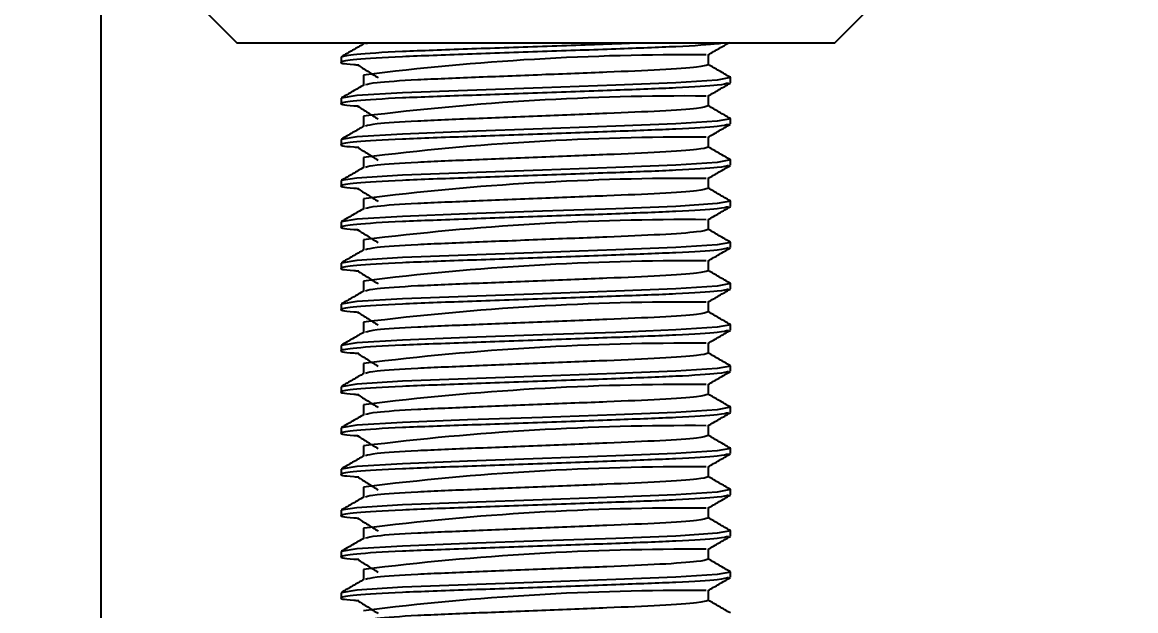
# Model space of a CAD drawing. Header units: millimetres. Extents: x 5 to 292, y 4 to 204.
# Drawn here: x 31.57 to 40.14, y 77.44 to 81.97 of the extents above; entities that cross this region are included whole.
import ezdxf

# ---------------------------------------------------------------- set-up
doc = ezdxf.new("R2010")
doc.units = ezdxf.units.MM
doc.layers.add('LAYER_1', color=179, linetype='Continuous')
doc.styles.add('SLDTEXTSTYLE0', font='TXT', dxfattribs={"width": 0.75})
doc.dimstyles.new('SLDDIMSTYLE0', dxfattribs={"dimtxt": 3.5, "dimasz": 3.556, "dimexe": 0, "dimexo": 0.0625, "dimgap": 0.875, "dimtad": 1, "dimrnd": 1e-09, "dimzin": 4, "dimdsep": 46, "dimtxsty": 'SLDTEXTSTYLE0', "dimblk1": 'CLOSED', "dimblk2": 'CLOSED', "dimsah": 1, "dimcen": 0.09, "dimadec": 0, "dimazin": 1, "dimtfac": 1, "dimtofl": 0, "dimtmove": 0, "dimatfit": 3, "dimldrblk": 'CLOSED', "dimfxl": 1, "dimfrac": 2, "dimtolj": 1, "dimtzin": 12, "dimarcsym": 0})
doc.dimstyles.new('SLDDIMSTYLE1', dxfattribs={"dimtxt": 3.5, "dimasz": 3.556, "dimexe": 0, "dimexo": 0.0625, "dimgap": 0.875, "dimtad": 1, "dimrnd": 1e-09, "dimzin": 12, "dimdsep": 46, "dimtxsty": 'SLDTEXTSTYLE0', "dimblk1": 'CLOSED', "dimblk2": 'CLOSED', "dimsah": 1, "dimcen": 0.09, "dimadec": 0, "dimazin": 3, "dimtfac": 1, "dimtmove": 0, "dimatfit": 0, "dimldrblk": 'CLOSED', "dimfxl": 1, "dimfrac": 2, "dimtolj": 1, "dimtzin": 12, "dimarcsym": 0})

# ---------------------------------------------------------------- blocks, each defined once
blk = doc.blocks.new('_CLOSED')
at = {"color": 0, "linetype": 'ByBlock', "lineweight": -2}
for p, q in [((-1, 0.166667), (0, 0)), ((-1, 0.166667), (-1, -0.166667)), ((0, 0), (-1, -0.166667)), ((0, 0), (-1, 0))]:
    blk.add_line(p, q, dxfattribs=at)
blk = doc.blocks.new('_D_1')
at = {"layer": 'LAYER_1'}
for p, q in [((32.1751, 82.8101), (32.1751, 62.5377)), ((136.2751, 82.8101), (136.2751, 62.5377)), ((32.1751, 63.5377), (136.2751, 63.5377))]:
    blk.add_line(p, q, dxfattribs=at)
at = {"layer": 'LAYER_1', "xscale": 3.556, "yscale": 3.556, "rotation": 180}
blk.add_blockref('_CLOSED', (32.1751, 63.5377, 1.4936), dxfattribs=at)
at = {"layer": 'LAYER_1', "xscale": 3.556, "yscale": 3.556}
blk.add_blockref('_CLOSED', (136.2751, 63.5377, 1.4936), dxfattribs=at)
at = {"layer": 'LAYER_1', "insert": (72.7496, 68.0495), "char_height": 3.5, "attachment_point": 1, "style": 'SLDTEXTSTYLE0'}
blk.add_mtext('104.10mm', dxfattribs=at)
blk = doc.blocks.new('_D_2')
at = {"layer": 'LAYER_1'}
for p, q in [((23.7388, 101.6601), (23.7388, 108.0101)), ((45.5251, 101.6601), (22.7388, 101.6601)), ((23.7388, 101.6601), (23.7388, 83.8101)), ((31.1751, 83.8101), (22.7388, 83.8101)), ((23.7388, 83.8101), (23.7388, 77.4601))]:
    blk.add_line(p, q, dxfattribs=at)
at = {"layer": 'LAYER_1', "xscale": 3.556, "yscale": 3.556}
for p, rotation in [((23.7388, 101.6601, 1.4936), 270), ((23.7388, 83.8101, 1.4936), 90)]:
    blk.add_blockref('_CLOSED', p, dxfattribs=dict(at, rotation=rotation))
at = {"layer": 'LAYER_1', "insert": (19.227, 82.3022), "char_height": 3.5, "attachment_point": 1, "rotation": 90, "style": 'SLDTEXTSTYLE0'}
blk.add_mtext('17.85mm', dxfattribs=at)

msp = doc.modelspace()

# ---------------------------------------------------------------- linework, layer by layer
at = {"color": 7, "linetype": 'Continuous', "lineweight": 25}
for p, q in [((32.7751, 82.2601), (33.2251, 81.8101)), ((37.8251, 81.8101), (38.2751, 82.2601)), ((37.8251, 81.8101), (33.2251, 81.8101)), ((34.2416, 81.8101), (34.2127, 81.8046)), ((34.0251, 81.7024), (34.0251, 81.6627)), ((36.8533, 81.6429), (36.8533, 81.7209)), ((34.197, 81.5635), (34.197, 81.4856)), ((34.197, 81.5635), (34.197, 81.4856)), ((37.0251, 81.504), (37.0251, 81.5436)), ((36.8533, 81.3254), (36.8533, 81.4034)), ((34.0251, 81.3849), (34.0251, 81.3452)), ((34.197, 81.246), (34.197, 81.1681)), ((34.197, 81.246), (34.197, 81.1681)), ((37.0251, 81.1865), (37.0251, 81.2261)), ((34.0251, 81.0674), (34.0251, 81.0277)), ((36.8533, 81.0079), (36.8533, 81.0859)), ((34.197, 80.9285), (34.197, 80.8506)), ((34.197, 80.9285), (34.197, 80.8506)), ((37.0251, 80.869), (37.0251, 80.9086)), ((34.0251, 80.7499), (34.0251, 80.7102)), ((36.8533, 80.6904), (36.8533, 80.7684)), ((34.197, 80.611), (34.197, 80.5331)), ((34.197, 80.611), (34.197, 80.5331)), ((37.0251, 80.5515), (37.0251, 80.5911)), ((36.8533, 80.3729), (36.8533, 80.4509)), ((34.0251, 80.4324), (34.0251, 80.3927)), ((34.197, 80.2935), (34.197, 80.2156)), ((34.197, 80.2935), (34.197, 80.2156)), ((37.0251, 80.234), (37.0251, 80.2736)), ((34.0251, 80.1149), (34.0251, 80.0752)), ((36.8533, 80.0554), (36.8533, 80.1334)), ((34.197, 79.976), (34.197, 79.8981)), ((34.197, 79.976), (34.197, 79.8981)), ((37.0251, 79.9165), (37.0251, 79.9561)), ((34.0251, 79.7974), (34.0251, 79.7577)), ((36.8533, 79.7379), (36.8533, 79.8159)), ((34.197, 79.6585), (34.197, 79.5806)), ((34.197, 79.6585), (34.197, 79.5806)), ((37.0251, 79.599), (37.0251, 79.6386)), ((34.0251, 79.4799), (34.0251, 79.4402)), ((36.8533, 79.4204), (36.8533, 79.4984)), ((34.197, 79.341), (34.197, 79.2631)), ((34.197, 79.341), (34.197, 79.2631)), ((37.0251, 79.2815), (37.0251, 79.3211)), ((34.0251, 79.1624), (34.0251, 79.1227)), ((36.8533, 79.1029), (36.8533, 79.1809)), ((34.197, 79.0235), (34.197, 78.9456)), ((34.197, 79.0235), (34.197, 78.9456)), ((37.0251, 78.964), (37.0251, 79.0036)), ((34.0251, 78.8449), (34.0251, 78.8052)), ((36.8533, 78.7854), (36.8533, 78.8634)), ((34.197, 78.706), (34.197, 78.6281)), ((34.197, 78.706), (34.197, 78.6281)), ((37.0251, 78.6465), (37.0251, 78.6861)), ((34.0251, 78.5274), (34.0251, 78.4877)), ((36.8533, 78.4679), (36.8533, 78.5459)), ((34.197, 78.3885), (34.197, 78.3106)), ((34.197, 78.3885), (34.197, 78.3106)), ((37.0251, 78.329), (37.0251, 78.3686)), ((36.8533, 78.1504), (36.8533, 78.2284)), ((34.0251, 78.2099), (34.0251, 78.1702)), ((34.197, 78.071), (34.197, 77.9931)), ((34.197, 78.071), (34.197, 77.9931)), ((37.0251, 78.0115), (37.0251, 78.0511)), ((34.0251, 77.8924), (34.0251, 77.8527)), ((36.8533, 77.8329), (36.8533, 77.9109)), ((34.197, 77.7535), (34.197, 77.6756)), ((34.197, 77.7535), (34.197, 77.6756)), ((37.0251, 77.694), (37.0251, 77.7336)), ((34.0251, 77.5749), (34.0251, 77.5352)), ((36.8533, 77.5154), (36.8533, 77.5934))]:
    msp.add_line(p, q, dxfattribs=at)
at = {"color": 7, "linetype": 'Continuous', "lineweight": 25, "flags": 128}
for points in [[(37.0115, 81.5464), (37.0251, 81.5441), (36.9215, 81.5251), (36.6036, 81.5044), (36.1411, 81.486), (35.5753, 81.4661), (34.9984, 81.4457), (34.497, 81.4266), (34.1452, 81.405), (34.0251, 81.3849), (34.0251, 81.3849)], [(37.0114, 81.2289), (37.0251, 81.2266), (36.9215, 81.2076), (36.6036, 81.1869), (36.1411, 81.1685), (35.5753, 81.1486), (34.9984, 81.1282), (34.497, 81.1091), (34.1452, 81.0875), (34.0251, 81.0674), (34.0251, 81.0674)], [(37.0114, 80.9114), (37.0251, 80.9091), (36.9215, 80.8901), (36.6036, 80.8694), (36.1411, 80.851), (35.5753, 80.8311), (34.9984, 80.8107), (34.497, 80.7916), (34.1452, 80.77), (34.0251, 80.7499), (34.0251, 80.7499)], [(37.0114, 80.5939), (37.0251, 80.5916), (36.9215, 80.5726), (36.6036, 80.5519), (36.1411, 80.5335), (35.5753, 80.5136), (34.9984, 80.4932), (34.497, 80.4741), (34.1452, 80.4525), (34.0251, 80.4324), (34.0251, 80.4324)], [(37.0113, 80.2764), (37.0251, 80.2741), (36.9215, 80.2551), (36.6036, 80.2344), (36.1411, 80.216), (35.5753, 80.1961), (34.9984, 80.1757), (34.497, 80.1566), (34.1452, 80.135), (34.0251, 80.1149), (34.0251, 80.1149)], [(37.0112, 79.9589), (37.0251, 79.9566), (36.9215, 79.9376), (36.6036, 79.9169), (36.1411, 79.8985), (35.5753, 79.8786), (34.9984, 79.8582), (34.497, 79.8391), (34.1452, 79.8175), (34.0251, 79.7974), (34.0251, 79.7974)], [(37.0112, 79.6414), (37.0251, 79.6391), (36.9215, 79.6201), (36.6036, 79.5994), (36.1411, 79.581), (35.5753, 79.5611), (34.9984, 79.5407), (34.497, 79.5216), (34.1452, 79.5), (34.0251, 79.4799), (34.0251, 79.4799)], [(37.0117, 79.3239), (37.0251, 79.3216), (36.9215, 79.3026), (36.6036, 79.2819), (36.1411, 79.2635), (35.5753, 79.2436), (34.9984, 79.2232), (34.497, 79.2041), (34.1452, 79.1825), (34.0251, 79.1624), (34.0251, 79.1624)], [(37.0116, 79.0064), (37.0251, 79.0041), (36.9215, 78.9851), (36.6036, 78.9644), (36.1411, 78.946), (35.5753, 78.9261), (34.9984, 78.9057), (34.497, 78.8866), (34.1452, 78.865), (34.0251, 78.8449), (34.0251, 78.8449)], [(37.0114, 78.6889), (37.0251, 78.6866), (36.9215, 78.6676), (36.6036, 78.6469), (36.1411, 78.6285), (35.5753, 78.6086), (34.9984, 78.5882), (34.497, 78.5691), (34.1452, 78.5475), (34.0251, 78.5274), (34.0251, 78.5274)], [(37.0114, 78.3714), (37.0251, 78.3691), (36.9215, 78.3501), (36.6036, 78.3294), (36.1411, 78.311), (35.5753, 78.2911), (34.9984, 78.2707), (34.497, 78.2516), (34.1452, 78.23), (34.0251, 78.2099), (34.0251, 78.2099)], [(37.0114, 78.0539), (37.0251, 78.0516), (36.9215, 78.0326), (36.6036, 78.0119), (36.1411, 77.9935), (35.5753, 77.9736), (34.9984, 77.9532), (34.497, 77.9341), (34.1452, 77.9125), (34.0251, 77.8924), (34.0251, 77.8924)], [(37.0113, 77.7364), (37.0251, 77.7341), (36.9215, 77.7151), (36.6036, 77.6944), (36.1411, 77.676), (35.5753, 77.6561), (34.9984, 77.6357), (34.497, 77.6166), (34.1452, 77.595), (34.0251, 77.5749), (34.0251, 77.5749)]]:
    msp.add_lwpolyline(points, dxfattribs=at)
at = {"color": 7, "linetype": 'Continuous', "lineweight": 25}
for centre, radius, start, end in [((36.7026, 61.5424), 20.1773, 89.61966, 97.13346), ((36.7025, 61.2265), 20.1757, 89.61938, 97.13375), ((36.7024, 60.9113), 20.1734, 89.61899, 97.13421), ((36.7025, 60.5915), 20.1757, 89.61938, 97.13375), ((36.7024, 60.2763), 20.1734, 89.61899, 97.13421), ((36.7026, 59.956), 20.1762, 89.61946, 97.13366), ((36.7024, 59.6413), 20.1734, 89.61899, 97.13421), ((36.7026, 59.321), 20.1762, 89.61946, 97.13366), ((36.7024, 59.0063), 20.1734, 89.61899, 97.13421), ((36.7026, 58.686), 20.1762, 89.61946, 97.13366), ((36.7024, 58.3713), 20.1734, 89.61899, 97.13421), ((36.7026, 58.051), 20.1762, 89.61946, 97.13366), ((36.7024, 57.7363), 20.1734, 89.61899, 97.13421), ((36.7026, 57.416), 20.1762, 89.61946, 97.13366)]:
    msp.add_arc(centre, radius, start, end, dxfattribs=at)
for points, knots in [([(36.8507, 81.7194), (36.8794, 81.736), (36.9345, 81.7678), (36.9896, 81.7997), (37.0159, 81.8149)], [0, 0, 0, 0, 0.520923, 1, 1, 1, 1]), ([(36.9626, 81.8105), (36.9524, 81.808), (36.9155, 81.7991), (36.6278, 81.7818), (36.154, 81.7641), (35.5748, 81.7439), (34.9827, 81.7229), (34.4636, 81.7048), (34.1048, 81.6826), (34.0002, 81.6633), (34.0371, 81.6502), (34.1482, 81.643), (34.161, 81.6422)], [0, 0, 0, 0, 0.045649, 0.164076, 0.277919, 0.394885, 0.512602, 0.631541, 0.755335, 0.876188, 0.985668, 1, 1, 1, 1]), ([(36.3058, 81.8101), (36.2523, 81.8079), (36.0444, 81.7995), (35.5704, 81.7836), (34.9834, 81.7626), (34.4653, 81.7445), (34.0971, 81.7223), (34.0489, 81.709), (34.0251, 81.7024)], [0, 0, 0, 0, 0.063473, 0.246572, 0.430845, 0.617031, 0.810817, 1, 1, 1, 1]), ([(34.1995, 81.8045), (34.1708, 81.7879), (34.1135, 81.7547), (34.0561, 81.7216), (34.0274, 81.705)], [0, 0, 0, 0, 0.4999494, 1, 1, 1, 1]), ([(37.023, 81.5462), (36.9943, 81.5628), (36.9377, 81.5955), (36.8812, 81.6282), (36.8533, 81.6443)], [0, 0, 0, 0, 0.507351, 1, 1, 1, 1]), ([(34.1504, 81.6422), (34.1769, 81.6256), (34.2299, 81.5925), (34.2829, 81.5594), (34.3094, 81.5428)], [0, 0, 0, 0, 0.5000048, 1, 1, 1, 1]), ([(36.8511, 81.6429), (36.8339, 81.6368), (36.7987, 81.6244), (36.5064, 81.6033), (36.0806, 81.5855), (35.5696, 81.5653), (35.044, 81.5443), (34.588, 81.5262), (34.2731, 81.505), (34.2316, 81.4927), (34.2128, 81.4871)], [0, 0, 0, 0, 0.121527, 0.249551, 0.372617, 0.499062, 0.626319, 0.754893, 0.888718, 1, 1, 1, 1]), ([(37.0073, 81.5012), (36.9899, 81.496), (36.9509, 81.4845), (36.6322, 81.4643), (36.1528, 81.4466), (35.5751, 81.4264), (34.9826, 81.4054), (34.4636, 81.3873), (34.1048, 81.3651), (34.0002, 81.3458), (34.0371, 81.3327), (34.1482, 81.3255), (34.161, 81.3247)], [0, 0, 0, 0, 0.090812, 0.203635, 0.31209, 0.423522, 0.535668, 0.648978, 0.766913, 0.882047, 0.986346, 1, 1, 1, 1]), ([(34.1996, 81.487), (34.1709, 81.4704), (34.1135, 81.4373), (34.0561, 81.4041), (34.0274, 81.3875)], [0, 0, 0, 0, 0.499963, 1, 1, 1, 1]), ([(36.8507, 81.4019), (36.8794, 81.4185), (36.9368, 81.4516), (36.9942, 81.4848), (37.0229, 81.5014)], [0, 0, 0, 0, 0.4999489, 1, 1, 1, 1]), ([(34.1504, 81.3247), (34.1769, 81.3081), (34.2299, 81.275), (34.2829, 81.2419), (34.3094, 81.2253)], [0, 0, 0, 0, 0.500007, 1, 1, 1, 1]), ([(36.8511, 81.3254), (36.8339, 81.3193), (36.7987, 81.3069), (36.5064, 81.2858), (36.0806, 81.268), (35.5696, 81.2478), (35.044, 81.2268), (34.588, 81.2087), (34.2732, 81.1875), (34.2317, 81.1752), (34.2128, 81.1696)], [0, 0, 0, 0, 0.121536, 0.24957, 0.372645, 0.499099, 0.626365, 0.754949, 0.888784, 1, 1, 1, 1]), ([(37.0229, 81.2287), (36.9942, 81.2453), (36.9377, 81.278), (36.8811, 81.3107), (36.8533, 81.3268)], [0, 0, 0, 0, 0.507439, 1, 1, 1, 1]), ([(37.0073, 81.1837), (36.9899, 81.1785), (36.9509, 81.167), (36.6322, 81.1468), (36.1528, 81.1291), (35.5751, 81.1089), (34.9826, 81.0879), (34.4636, 81.0698), (34.1048, 81.0476), (34.0002, 81.0283), (34.0371, 81.0152), (34.1482, 81.008), (34.161, 81.0072)], [0, 0, 0, 0, 0.090812, 0.203635, 0.31209, 0.423522, 0.535668, 0.648978, 0.766913, 0.882047, 0.986346, 1, 1, 1, 1]), ([(34.1996, 81.1696), (34.1709, 81.153), (34.1135, 81.1198), (34.0561, 81.0866), (34.0274, 81.07)], [0, 0, 0, 0, 0.499947, 1, 1, 1, 1]), ([(36.8507, 81.0844), (36.8794, 81.101), (36.9368, 81.1342), (36.9942, 81.1673), (37.0229, 81.1839)], [0, 0, 0, 0, 0.499951, 1, 1, 1, 1]), ([(34.1504, 81.0072), (34.1769, 80.9906), (34.2299, 80.9575), (34.2829, 80.9244), (34.3094, 80.9078)], [0, 0, 0, 0, 0.5000048, 1, 1, 1, 1]), ([(36.8511, 81.0079), (36.8339, 81.0018), (36.7987, 80.9894), (36.5064, 80.9683), (36.0806, 80.9505), (35.5696, 80.9303), (35.044, 80.9093), (34.588, 80.8912), (34.2728, 80.87), (34.2312, 80.8577), (34.2123, 80.852)], [0, 0, 0, 0, 0.121463, 0.249419, 0.37242, 0.498797, 0.625987, 0.754493, 0.888247, 1, 1, 1, 1]), ([(37.0229, 80.9112), (36.9942, 80.9278), (36.9377, 80.9605), (36.8811, 80.9932), (36.8533, 81.0093)], [0, 0, 0, 0, 0.507493, 1, 1, 1, 1]), ([(37.0073, 80.8662), (36.9899, 80.861), (36.9509, 80.8495), (36.6322, 80.8293), (36.1528, 80.8116), (35.5751, 80.7914), (34.9826, 80.7704), (34.4636, 80.7523), (34.1048, 80.7301), (34.0002, 80.7108), (34.0371, 80.6977), (34.1482, 80.6905), (34.161, 80.6897)], [0, 0, 0, 0, 0.0908124, 0.203635, 0.3120904, 0.4235216, 0.5356678, 0.6489779, 0.7669133, 0.8820473, 0.9863459, 1, 1, 1, 1]), ([(34.1994, 80.852), (34.1707, 80.8354), (34.1134, 80.8022), (34.056, 80.769), (34.0273, 80.7524)], [0, 0, 0, 0, 0.499962, 1, 1, 1, 1]), ([(36.8507, 80.7669), (36.8794, 80.7835), (36.9368, 80.8166), (36.9942, 80.8498), (37.0229, 80.8664)], [0, 0, 0, 0, 0.4999489, 1, 1, 1, 1]), ([(34.1504, 80.6897), (34.1769, 80.6731), (34.2299, 80.64), (34.2829, 80.6069), (34.3094, 80.5903)], [0, 0, 0, 0, 0.500007, 1, 1, 1, 1]), ([(36.8511, 80.6904), (36.8339, 80.6843), (36.7987, 80.6719), (36.5064, 80.6508), (36.0806, 80.633), (35.5696, 80.6128), (35.044, 80.5918), (34.588, 80.5737), (34.2729, 80.5525), (34.2313, 80.5402), (34.2124, 80.5346)], [0, 0, 0, 0, 0.121479, 0.249453, 0.37247, 0.498865, 0.626072, 0.754596, 0.888368, 1, 1, 1, 1]), ([(37.0229, 80.5937), (36.9942, 80.6103), (36.9377, 80.643), (36.8811, 80.6757), (36.8533, 80.6918)], [0, 0, 0, 0, 0.5074627, 1, 1, 1, 1]), ([(37.0073, 80.5487), (36.9899, 80.5435), (36.9509, 80.532), (36.6322, 80.5118), (36.1528, 80.4941), (35.5751, 80.4739), (34.9826, 80.4529), (34.4636, 80.4348), (34.1048, 80.4126), (34.0002, 80.3933), (34.0371, 80.3802), (34.1482, 80.373), (34.161, 80.3722)], [0, 0, 0, 0, 0.090812, 0.203635, 0.31209, 0.423522, 0.535668, 0.648978, 0.766913, 0.882047, 0.986346, 1, 1, 1, 1]), ([(34.1995, 80.5345), (34.1708, 80.5179), (34.1134, 80.4847), (34.056, 80.4515), (34.0273, 80.4349)], [0, 0, 0, 0, 0.4999669, 1, 1, 1, 1]), ([(36.8507, 80.4494), (36.8794, 80.466), (36.9368, 80.4992), (36.9942, 80.5323), (37.0229, 80.5489)], [0, 0, 0, 0, 0.4999536, 1, 1, 1, 1]), ([(34.1504, 80.3722), (34.1769, 80.3556), (34.2299, 80.3225), (34.2829, 80.2894), (34.3094, 80.2728)], [0, 0, 0, 0, 0.5000048, 1, 1, 1, 1]), ([(36.8511, 80.3729), (36.8339, 80.3668), (36.7987, 80.3544), (36.5064, 80.3333), (36.0806, 80.3155), (35.5696, 80.2953), (35.044, 80.2743), (34.588, 80.2562), (34.2729, 80.235), (34.2314, 80.2227), (34.2125, 80.2171)], [0, 0, 0, 0, 0.121496, 0.249487, 0.372521, 0.498933, 0.626157, 0.754698, 0.888488, 1, 1, 1, 1]), ([(37.0229, 80.2762), (36.9942, 80.2928), (36.9377, 80.3255), (36.8811, 80.3582), (36.8533, 80.3743)], [0, 0, 0, 0, 0.507565, 1, 1, 1, 1]), ([(37.0073, 80.2312), (36.9899, 80.226), (36.9509, 80.2145), (36.6322, 80.1943), (36.1528, 80.1766), (35.5751, 80.1564), (34.9826, 80.1354), (34.4636, 80.1173), (34.1048, 80.0951), (34.0002, 80.0758), (34.0371, 80.0627), (34.1482, 80.0555), (34.161, 80.0547)], [0, 0, 0, 0, 0.0908124, 0.203635, 0.3120904, 0.4235216, 0.5356678, 0.6489779, 0.7669133, 0.8820473, 0.9863459, 1, 1, 1, 1]), ([(34.1995, 80.217), (34.1708, 80.2004), (34.1134, 80.1672), (34.056, 80.134), (34.0273, 80.1174)], [0, 0, 0, 0, 0.499949, 1, 1, 1, 1]), ([(36.8507, 80.1319), (36.8794, 80.1485), (36.9368, 80.1816), (36.9942, 80.2148), (37.0229, 80.2314)], [0, 0, 0, 0, 0.4999489, 1, 1, 1, 1]), ([(34.1504, 80.0547), (34.1769, 80.0381), (34.2299, 80.005), (34.2829, 79.9719), (34.3094, 79.9553)], [0, 0, 0, 0, 0.500007, 1, 1, 1, 1]), ([(36.8511, 80.0554), (36.8339, 80.0493), (36.7987, 80.0369), (36.5064, 80.0158), (36.0806, 79.998), (35.5696, 79.9778), (35.044, 79.9568), (34.588, 79.9387), (34.273, 79.9175), (34.2315, 79.9052), (34.2126, 79.8996)], [0, 0, 0, 0, 0.121506, 0.249508, 0.372553, 0.498975, 0.62621, 0.754762, 0.888564, 1, 1, 1, 1]), ([(37.0229, 79.9587), (36.9942, 79.9753), (36.9377, 80.008), (36.8811, 80.0407), (36.8533, 80.0568)], [0, 0, 0, 0, 0.507632, 1, 1, 1, 1]), ([(37.0073, 79.9137), (36.9899, 79.9085), (36.9509, 79.897), (36.6322, 79.8768), (36.1528, 79.8591), (35.5751, 79.8389), (34.9826, 79.8179), (34.4636, 79.7998), (34.1048, 79.7776), (34.0002, 79.7583), (34.0371, 79.7452), (34.1482, 79.738), (34.161, 79.7372)], [0, 0, 0, 0, 0.090812, 0.203635, 0.31209, 0.423522, 0.535668, 0.648978, 0.766913, 0.882047, 0.986346, 1, 1, 1, 1]), ([(34.1995, 79.8995), (34.1708, 79.8829), (34.1134, 79.8497), (34.0561, 79.8165), (34.0274, 79.8)], [0, 0, 0, 0, 0.499982, 1, 1, 1, 1]), ([(36.8507, 79.8144), (36.8794, 79.831), (36.9368, 79.8642), (36.9942, 79.8973), (37.0229, 79.9139)], [0, 0, 0, 0, 0.4999536, 1, 1, 1, 1]), ([(34.1504, 79.7372), (34.1769, 79.7206), (34.2299, 79.6875), (34.2829, 79.6544), (34.3094, 79.6378)], [0, 0, 0, 0, 0.50001, 1, 1, 1, 1]), ([(36.8511, 79.7379), (36.8339, 79.7318), (36.7987, 79.7194), (36.5064, 79.6983), (36.0806, 79.6805), (35.5696, 79.6603), (35.044, 79.6393), (34.588, 79.6212), (34.273, 79.6), (34.2315, 79.5877), (34.2126, 79.5821)], [0, 0, 0, 0, 0.121509, 0.249514, 0.372561, 0.498987, 0.626225, 0.75478, 0.888585, 1, 1, 1, 1]), ([(37.0229, 79.6412), (36.9942, 79.6578), (36.9376, 79.6905), (36.8811, 79.7232), (36.8533, 79.7393)], [0, 0, 0, 0, 0.507673, 1, 1, 1, 1]), ([(37.0073, 79.5962), (36.9899, 79.591), (36.9509, 79.5795), (36.6322, 79.5593), (36.1528, 79.5416), (35.5751, 79.5214), (34.9826, 79.5004), (34.4636, 79.4823), (34.1048, 79.4601), (34.0002, 79.4408), (34.0371, 79.4277), (34.1482, 79.4205), (34.161, 79.4197)], [0, 0, 0, 0, 0.0908124, 0.203635, 0.3120904, 0.4235216, 0.5356678, 0.6489779, 0.7669133, 0.8820473, 0.9863459, 1, 1, 1, 1]), ([(36.8507, 79.4969), (36.8794, 79.5135), (36.9368, 79.5466), (36.9942, 79.5798), (37.0229, 79.5964)], [0, 0, 0, 0, 0.4999489, 1, 1, 1, 1]), ([(34.1995, 79.582), (34.1708, 79.5654), (34.1135, 79.5322), (34.0561, 79.4991), (34.0274, 79.4825)], [0, 0, 0, 0, 0.4999679, 1, 1, 1, 1]), ([(34.1504, 79.4197), (34.1769, 79.4031), (34.2299, 79.37), (34.2829, 79.3369), (34.3094, 79.3203)], [0, 0, 0, 0, 0.500007, 1, 1, 1, 1]), ([(36.8511, 79.4204), (36.8339, 79.4143), (36.7987, 79.4019), (36.5064, 79.3808), (36.0806, 79.363), (35.5696, 79.3428), (35.044, 79.3218), (34.588, 79.3037), (34.273, 79.2825), (34.2315, 79.2702), (34.2127, 79.2646)], [0, 0, 0, 0, 0.121512, 0.249521, 0.372572, 0.499001, 0.626243, 0.754802, 0.88861, 1, 1, 1, 1]), ([(37.023, 79.3237), (36.9943, 79.3403), (36.9377, 79.373), (36.8812, 79.4057), (36.8533, 79.4218)], [0, 0, 0, 0, 0.507241, 1, 1, 1, 1]), ([(37.0073, 79.2787), (36.9899, 79.2735), (36.9509, 79.262), (36.6322, 79.2418), (36.1528, 79.2241), (35.5751, 79.2039), (34.9826, 79.1829), (34.4636, 79.1648), (34.1048, 79.1426), (34.0002, 79.1233), (34.0371, 79.1102), (34.1482, 79.103), (34.161, 79.1022)], [0, 0, 0, 0, 0.090812, 0.203635, 0.31209, 0.423522, 0.535668, 0.648978, 0.766913, 0.882047, 0.986346, 1, 1, 1, 1]), ([(34.1995, 79.2645), (34.1708, 79.2479), (34.1135, 79.2147), (34.0561, 79.1816), (34.0274, 79.165)], [0, 0, 0, 0, 0.4999656, 1, 1, 1, 1]), ([(36.8507, 79.1794), (36.8794, 79.196), (36.9368, 79.2292), (36.9942, 79.2623), (37.0229, 79.2789)], [0, 0, 0, 0, 0.4999536, 1, 1, 1, 1]), ([(34.1504, 79.1022), (34.1769, 79.0856), (34.2299, 79.0525), (34.2829, 79.0194), (34.3094, 79.0028)], [0, 0, 0, 0, 0.50001, 1, 1, 1, 1]), ([(36.8511, 79.1029), (36.8339, 79.0968), (36.7987, 79.0844), (36.5064, 79.0633), (36.0806, 79.0455), (35.5696, 79.0253), (35.044, 79.0043), (34.588, 78.9862), (34.2731, 78.965), (34.2316, 78.9527), (34.2127, 78.9471)], [0, 0, 0, 0, 0.121526, 0.24955, 0.372615, 0.499059, 0.626315, 0.754888, 0.888712, 1, 1, 1, 1]), ([(37.023, 79.0062), (36.9943, 79.0228), (36.9377, 79.0555), (36.8812, 79.0882), (36.8533, 79.1043)], [0, 0, 0, 0, 0.5073486, 1, 1, 1, 1]), ([(37.0073, 78.9612), (36.9899, 78.956), (36.9509, 78.9445), (36.6322, 78.9243), (36.1528, 78.9066), (35.5751, 78.8864), (34.9826, 78.8654), (34.4636, 78.8473), (34.1048, 78.8251), (34.0002, 78.8058), (34.0371, 78.7927), (34.1482, 78.7855), (34.161, 78.7847)], [0, 0, 0, 0, 0.090812, 0.203635, 0.31209, 0.423522, 0.535668, 0.648978, 0.766913, 0.882047, 0.986346, 1, 1, 1, 1]), ([(34.1996, 78.947), (34.1709, 78.9304), (34.1135, 78.8973), (34.0561, 78.8641), (34.0274, 78.8475)], [0, 0, 0, 0, 0.499949, 1, 1, 1, 1]), ([(36.8507, 78.8619), (36.8794, 78.8785), (36.9368, 78.9116), (36.9942, 78.9448), (37.0229, 78.9614)], [0, 0, 0, 0, 0.4999489, 1, 1, 1, 1]), ([(34.1504, 78.7847), (34.1769, 78.7681), (34.2299, 78.735), (34.2829, 78.7019), (34.3094, 78.6853)], [0, 0, 0, 0, 0.500007, 1, 1, 1, 1]), ([(36.8511, 78.7854), (36.8339, 78.7793), (36.7987, 78.7669), (36.5064, 78.7458), (36.0806, 78.728), (35.5696, 78.7078), (35.044, 78.6868), (34.588, 78.6687), (34.2732, 78.6475), (34.2317, 78.6352), (34.2128, 78.6296)], [0, 0, 0, 0, 0.121536, 0.249569, 0.372643, 0.499097, 0.626363, 0.754946, 0.888781, 1, 1, 1, 1]), ([(37.0229, 78.6887), (36.9942, 78.7053), (36.9377, 78.738), (36.8811, 78.7707), (36.8533, 78.7868)], [0, 0, 0, 0, 0.507453, 1, 1, 1, 1]), ([(37.0073, 78.6437), (36.9899, 78.6385), (36.9509, 78.627), (36.6322, 78.6068), (36.1528, 78.5891), (35.5751, 78.5689), (34.9826, 78.5479), (34.4636, 78.5298), (34.1048, 78.5076), (34.0002, 78.4883), (34.0371, 78.4752), (34.1482, 78.468), (34.161, 78.4672)], [0, 0, 0, 0, 0.090812, 0.203635, 0.31209, 0.423522, 0.535668, 0.648978, 0.766913, 0.882047, 0.986346, 1, 1, 1, 1]), ([(36.8507, 78.5444), (36.8794, 78.561), (36.9368, 78.5942), (36.9942, 78.6273), (37.0229, 78.6439)], [0, 0, 0, 0, 0.4999536, 1, 1, 1, 1]), ([(34.1996, 78.6296), (34.1709, 78.613), (34.1135, 78.5798), (34.0561, 78.5466), (34.0274, 78.53)], [0, 0, 0, 0, 0.499984, 1, 1, 1, 1]), ([(34.1504, 78.4672), (34.1769, 78.4506), (34.2299, 78.4175), (34.2829, 78.3844), (34.3094, 78.3678)], [0, 0, 0, 0, 0.50001, 1, 1, 1, 1]), ([(36.8511, 78.4679), (36.8339, 78.4618), (36.7987, 78.4494), (36.5064, 78.4283), (36.0806, 78.4105), (35.5696, 78.3903), (35.044, 78.3693), (34.588, 78.3512), (34.2728, 78.33), (34.2313, 78.3177), (34.2124, 78.312)], [0, 0, 0, 0, 0.12147, 0.249434, 0.372443, 0.498828, 0.626025, 0.754539, 0.888302, 1, 1, 1, 1]), ([(37.0229, 78.3712), (36.9942, 78.3878), (36.9377, 78.4205), (36.8811, 78.4532), (36.8533, 78.4693)], [0, 0, 0, 0, 0.5074957, 1, 1, 1, 1]), ([(37.0073, 78.3262), (36.9899, 78.321), (36.9509, 78.3095), (36.6322, 78.2893), (36.1528, 78.2716), (35.5751, 78.2514), (34.9826, 78.2304), (34.4636, 78.2123), (34.1048, 78.1901), (34.0002, 78.1708), (34.0371, 78.1577), (34.1482, 78.1505), (34.161, 78.1497)], [0, 0, 0, 0, 0.090812, 0.203635, 0.31209, 0.423522, 0.535668, 0.648978, 0.766913, 0.882047, 0.986346, 1, 1, 1, 1]), ([(34.1994, 78.312), (34.1708, 78.2954), (34.1135, 78.2622), (34.0561, 78.2291), (34.0274, 78.2125)], [0, 0, 0, 0, 0.499638, 1, 1, 1, 1]), ([(36.8507, 78.2269), (36.8794, 78.2435), (36.9368, 78.2766), (36.9942, 78.3098), (37.0229, 78.3264)], [0, 0, 0, 0, 0.4999489, 1, 1, 1, 1]), ([(34.1504, 78.1497), (34.1769, 78.1331), (34.2299, 78.1), (34.2829, 78.0669), (34.3094, 78.0503)], [0, 0, 0, 0, 0.500007, 1, 1, 1, 1]), ([(36.8511, 78.1504), (36.8339, 78.1443), (36.7987, 78.1319), (36.5064, 78.1108), (36.0806, 78.093), (35.5696, 78.0728), (35.044, 78.0518), (34.588, 78.0337), (34.2729, 78.0125), (34.2313, 78.0002), (34.2124, 77.9946)], [0, 0, 0, 0, 0.121478, 0.24945, 0.372467, 0.49886, 0.626066, 0.754588, 0.888359, 1, 1, 1, 1]), ([(37.0229, 78.0537), (36.9942, 78.0703), (36.9377, 78.103), (36.8811, 78.1357), (36.8533, 78.1518)], [0, 0, 0, 0, 0.5074627, 1, 1, 1, 1]), ([(37.0073, 78.0087), (36.9899, 78.0035), (36.9509, 77.992), (36.6322, 77.9718), (36.1528, 77.9541), (35.5751, 77.9339), (34.9826, 77.9129), (34.4636, 77.8948), (34.1048, 77.8726), (34.0002, 77.8533), (34.0371, 77.8402), (34.1482, 77.833), (34.161, 77.8322)], [0, 0, 0, 0, 0.090812, 0.203635, 0.31209, 0.423522, 0.535668, 0.648978, 0.766913, 0.882047, 0.986346, 1, 1, 1, 1]), ([(34.1995, 77.9945), (34.1708, 77.9779), (34.1134, 77.9447), (34.056, 77.9115), (34.0273, 77.8949)], [0, 0, 0, 0, 0.4999669, 1, 1, 1, 1]), ([(36.8507, 77.9094), (36.8794, 77.926), (36.9368, 77.9592), (36.9942, 77.9923), (37.0229, 78.0089)], [0, 0, 0, 0, 0.4999536, 1, 1, 1, 1]), ([(34.1504, 77.8322), (34.1769, 77.8156), (34.2299, 77.7825), (34.2829, 77.7494), (34.3094, 77.7328)], [0, 0, 0, 0, 0.50001, 1, 1, 1, 1]), ([(36.8511, 77.8329), (36.8339, 77.8268), (36.7987, 77.8144), (36.5064, 77.7933), (36.0806, 77.7755), (35.5696, 77.7553), (35.044, 77.7343), (34.588, 77.7162), (34.2729, 77.695), (34.2314, 77.6827), (34.2125, 77.6771)], [0, 0, 0, 0, 0.121495, 0.249485, 0.372518, 0.498929, 0.626152, 0.754692, 0.888481, 1, 1, 1, 1]), ([(37.0229, 77.7362), (36.9942, 77.7528), (36.9377, 77.7855), (36.8811, 77.8182), (36.8533, 77.8343)], [0, 0, 0, 0, 0.5075625, 1, 1, 1, 1]), ([(37.0073, 77.6912), (36.9899, 77.686), (36.9509, 77.6745), (36.6322, 77.6543), (36.1528, 77.6366), (35.5751, 77.6164), (34.9826, 77.5954), (34.4636, 77.5773), (34.1048, 77.5551), (34.0002, 77.5358), (34.0371, 77.5227), (34.1482, 77.5155), (34.161, 77.5147)], [0, 0, 0, 0, 0.090812, 0.203635, 0.31209, 0.423522, 0.535668, 0.648978, 0.766913, 0.882047, 0.986346, 1, 1, 1, 1]), ([(34.1995, 77.677), (34.1708, 77.6604), (34.1134, 77.6272), (34.056, 77.594), (34.0273, 77.5774)], [0, 0, 0, 0, 0.499965, 1, 1, 1, 1]), ([(36.8507, 77.5919), (36.8794, 77.6085), (36.9368, 77.6416), (36.9942, 77.6748), (37.0229, 77.6914)], [0, 0, 0, 0, 0.4999489, 1, 1, 1, 1]), ([(34.1504, 77.5147), (34.1769, 77.4981), (34.2299, 77.465), (34.2829, 77.4319), (34.3094, 77.4153)], [0, 0, 0, 0, 0.500007, 1, 1, 1, 1]), ([(36.8511, 77.5154), (36.8339, 77.5093), (36.7987, 77.4969), (36.5064, 77.4758), (36.0806, 77.458), (35.5696, 77.4378), (35.044, 77.4168), (34.588, 77.3987), (34.273, 77.3775), (34.2315, 77.3652), (34.2126, 77.3596)], [0, 0, 0, 0, 0.121506, 0.249507, 0.372551, 0.498973, 0.626207, 0.754759, 0.88856, 1, 1, 1, 1]), ([(37.0229, 77.4187), (36.9942, 77.4353), (36.9377, 77.468), (36.8811, 77.5007), (36.8533, 77.5168)], [0, 0, 0, 0, 0.507634, 1, 1, 1, 1])]:
    msp.add_open_spline(points, degree=3, knots=knots, dxfattribs=at)

# ---------------------------------------------------------------- dimensions: what is measured, and where the dimension line sits
at = {"layer": 'LAYER_1'}
dim = msp.add_linear_dim(base=(23.7388, 83.8101), p1=(46.5251, 101.6601), p2=(32.1751, 83.8101), angle=90, dimstyle='SLDDIMSTYLE1', dxfattribs=at)
dim.commit()
dim.dimension.update_dxf_attribs({"geometry": '_D_2', "text_midpoint": (23.7388, 92.496), "dimtype": 160})
dim = msp.add_linear_dim(base=(136.2751, 63.5377), p1=(32.1751, 83.8101), p2=(136.2751, 83.8101), dimstyle='SLDDIMSTYLE0', dxfattribs=at)
dim.commit()
dim.dimension.update_dxf_attribs({"geometry": '_D_1', "text_midpoint": (84.2364, 63.5377), "dimtype": 160})

doc.saveas('drawing.dxf')
